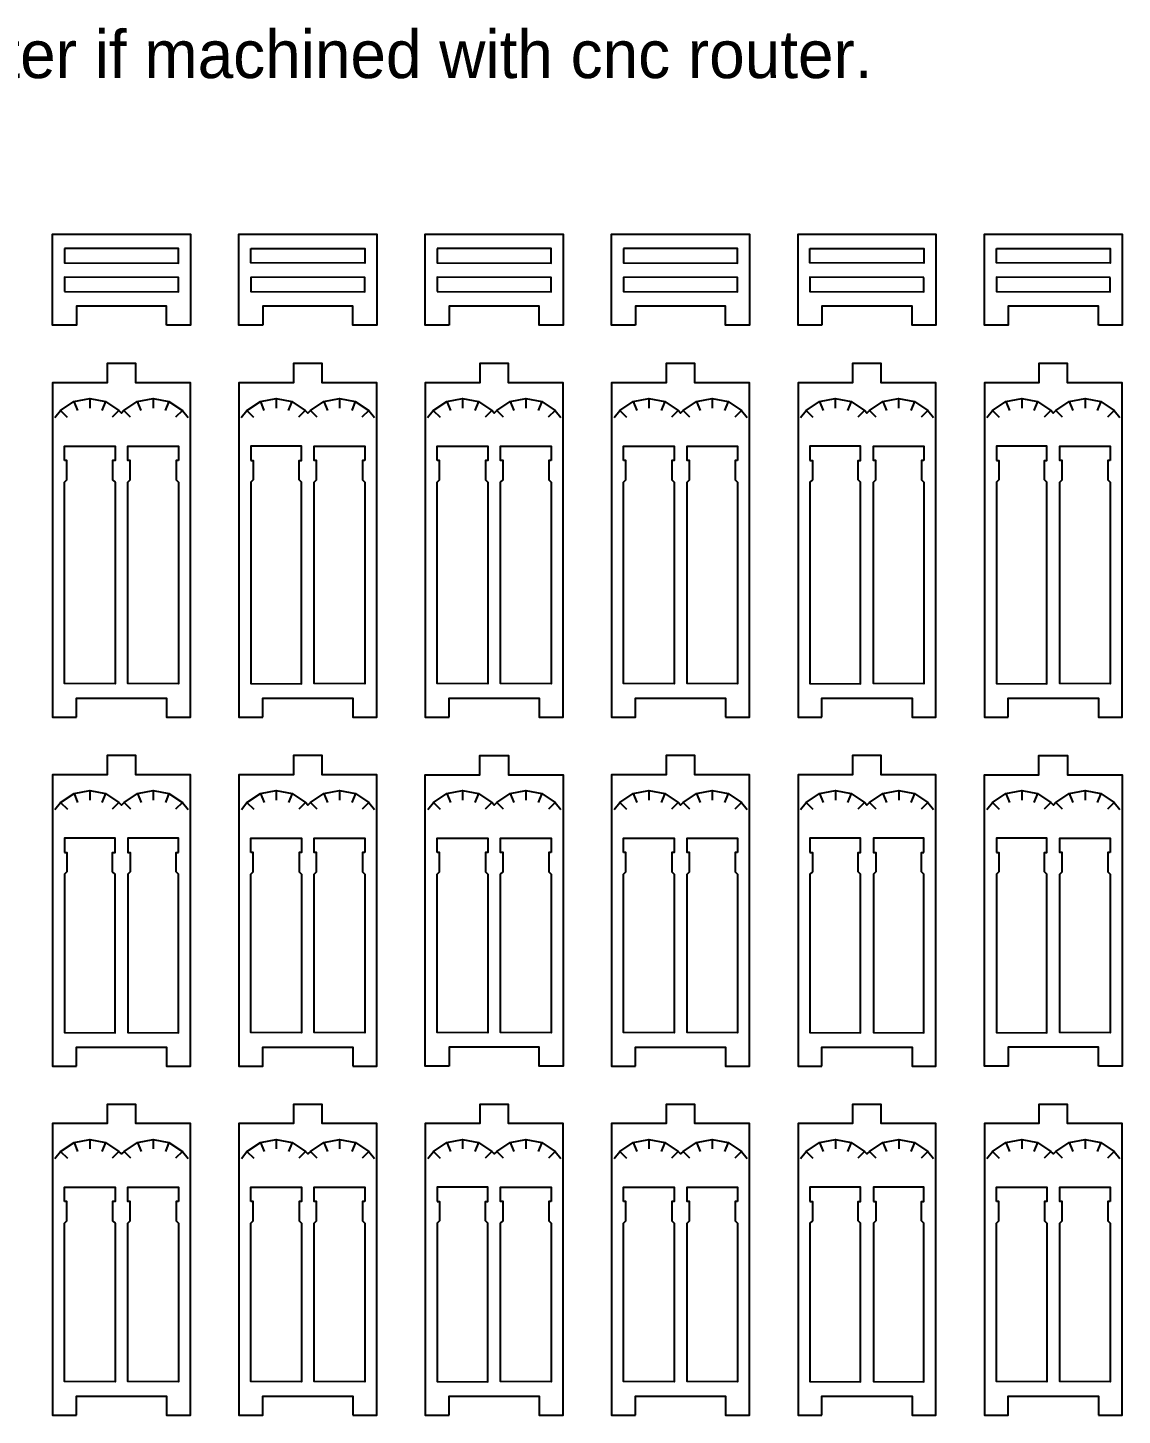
# Model space of a CAD drawing. Header units: millimetres. Extents: x 0 to 991, y -75 to 1327.
# Drawn here: x 268.4 to 497.4, y 219 to 509.2 of the extents above; entities that cross this region are included whole.
import ezdxf
from ezdxf.enums import TextEntityAlignment as Align

# ---------------------------------------------------------------- set-up
doc = ezdxf.new("R2010")
doc.units = ezdxf.units.MM
for name, color, linetype in [('Part1 engrave', 173, 'Continuous'), ('Part1 Inside Cut', 92, 'Continuous'), ('Part1 Outside cut', 1, 'Continuous')]:
    doc.layers.add(name, color=color, linetype=linetype)

msp = doc.modelspace()

# ---------------------------------------------------------------- linework, layer by layer
at = {"layer": 'Part1 engrave'}
for p, q in [((281.39, 431.7), (281.39, 429.7)), ((284.7, 431.04), (283.93, 429.19)), ((294.64, 431.7), (294.64, 429.7)), ((297.95, 431.04), (297.19, 429.19)), ((320.39, 431.7), (320.39, 429.7)), ((323.7, 431.04), (322.93, 429.19)), ((333.64, 431.7), (333.64, 429.7)), ((336.95, 431.04), (336.19, 429.19)), ((359.39, 431.7), (359.39, 429.7)), ((362.7, 431.04), (361.93, 429.19)), ((372.64, 431.7), (372.64, 429.7)), ((375.95, 431.04), (375.19, 429.19)), ((398.39, 431.7), (398.39, 429.7)), ((401.7, 431.04), (400.93, 429.19)), ((411.64, 431.7), (411.64, 429.7)), ((414.95, 431.04), (414.19, 429.19)), ((437.39, 431.7), (437.39, 429.7)), ((440.7, 431.04), (439.93, 429.19)), ((450.64, 431.7), (450.64, 429.7)), ((453.95, 431.04), (453.19, 429.19)), ((476.39, 431.7), (476.39, 429.7)), ((479.7, 431.04), (478.93, 429.19)), ((489.64, 431.7), (489.64, 429.7)), ((492.95, 431.04), (492.19, 429.19)), ((275.27, 429.17), (276.68, 427.75)), ((300.76, 429.17), (299.34, 427.75)), ((314.27, 429.17), (315.68, 427.75)), ((339.76, 429.17), (338.34, 427.75)), ((353.27, 429.17), (354.68, 427.75)), ((378.76, 429.17), (377.34, 427.75)), ((392.27, 429.17), (393.68, 427.75)), ((417.76, 429.17), (416.34, 427.75)), ((431.27, 429.17), (432.68, 427.75)), ((456.76, 429.17), (455.34, 427.75)), ((470.27, 429.17), (471.68, 427.75)), ((495.76, 429.17), (494.34, 427.75)), ((281.4, 349.7), (281.4, 347.7)), ((284.71, 349.04), (283.94, 347.19)), ((294.65, 349.7), (294.65, 347.7)), ((297.96, 349.04), (297.2, 347.19)), ((320.4, 349.7), (320.4, 347.7)), ((323.71, 349.04), (322.94, 347.19)), ((333.65, 349.7), (333.65, 347.7)), ((336.96, 349.04), (336.2, 347.19)), ((359.4, 349.7), (359.4, 347.7)), ((362.71, 349.04), (361.94, 347.19)), ((372.65, 349.7), (372.65, 347.7)), ((375.96, 349.04), (375.2, 347.19)), ((398.4, 349.7), (398.4, 347.7)), ((401.71, 349.04), (400.94, 347.19)), ((411.65, 349.7), (411.65, 347.7)), ((414.96, 349.04), (414.2, 347.19)), ((437.4, 349.7), (437.4, 347.7)), ((440.71, 349.04), (439.94, 347.19)), ((450.65, 349.7), (450.65, 347.7)), ((453.96, 349.04), (453.2, 347.19)), ((476.4, 349.7), (476.4, 347.7)), ((479.71, 349.04), (478.94, 347.19)), ((489.65, 349.7), (489.65, 347.7)), ((492.96, 349.04), (492.2, 347.19)), ((275.28, 347.17), (276.69, 345.75)), ((300.77, 347.17), (299.35, 345.75)), ((314.28, 347.17), (315.69, 345.75)), ((339.77, 347.17), (338.35, 345.75)), ((353.28, 347.17), (354.69, 345.75)), ((378.77, 347.17), (377.35, 345.75)), ((392.28, 347.17), (393.69, 345.75)), ((417.77, 347.17), (416.35, 345.75)), ((431.28, 347.17), (432.69, 345.75)), ((456.77, 347.17), (455.35, 345.75)), ((470.28, 347.17), (471.69, 345.75)), ((495.77, 347.17), (494.35, 345.75)), ((281.4, 276.7), (281.4, 274.7)), ((284.71, 276.04), (283.94, 274.19)), ((294.65, 276.7), (294.65, 274.7)), ((297.96, 276.04), (297.2, 274.19)), ((320.4, 276.7), (320.4, 274.7)), ((323.71, 276.04), (322.94, 274.19)), ((333.65, 276.7), (333.65, 274.7)), ((336.96, 276.04), (336.2, 274.19)), ((359.4, 276.7), (359.4, 274.7)), ((362.71, 276.04), (361.94, 274.19)), ((372.65, 276.7), (372.65, 274.7)), ((375.96, 276.04), (375.2, 274.19)), ((398.4, 276.7), (398.4, 274.7)), ((401.71, 276.04), (400.94, 274.19)), ((411.65, 276.7), (411.65, 274.7)), ((414.96, 276.04), (414.2, 274.19)), ((437.4, 276.7), (437.4, 274.7)), ((440.71, 276.04), (439.94, 274.19)), ((450.65, 276.7), (450.65, 274.7)), ((453.96, 276.04), (453.2, 274.19)), ((476.4, 276.7), (476.4, 274.7)), ((479.71, 276.04), (478.94, 274.19)), ((489.65, 276.7), (489.65, 274.7)), ((492.96, 276.04), (492.2, 274.19)), ((275.28, 274.17), (276.69, 272.75)), ((300.77, 274.17), (299.35, 272.75)), ((314.28, 274.17), (315.69, 272.75)), ((339.77, 274.17), (338.35, 272.75)), ((353.28, 274.17), (354.69, 272.75)), ((378.77, 274.17), (377.35, 272.75)), ((392.28, 274.17), (393.69, 272.75)), ((417.77, 274.17), (416.35, 272.75)), ((431.28, 274.17), (432.69, 272.75)), ((456.77, 274.17), (455.35, 272.75)), ((470.28, 274.17), (471.69, 272.75)), ((495.77, 274.17), (494.35, 272.75))]:
    msp.add_line(p, q, dxfattribs=at)
for points in [[(274.09, 427.7, 0), (275.27, 429.17, 0), (278.08, 431.04, 0), (281.39, 431.7, 0), (284.7, 431.04, 0), (287.49, 429.15, 0)], [(278.08, 431.04, 0), (278.84, 429.19, 0)], [(288.54, 429.15, 0), (291.33, 431.04, 0), (294.64, 431.7, 0), (297.95, 431.04, 0), (300.76, 429.17, 0), (301.94, 427.7, 0)], [(291.33, 431.04, 0), (292.1, 429.19, 0)], [(313.09, 427.7, 0), (314.27, 429.17, 0), (317.08, 431.04, 0), (320.39, 431.7, 0), (323.7, 431.04, 0), (326.49, 429.15, 0)], [(317.08, 431.04, 0), (317.84, 429.19, 0)], [(327.54, 429.15, 0), (330.33, 431.04, 0), (333.64, 431.7, 0), (336.95, 431.04, 0), (339.76, 429.17, 0), (340.94, 427.7, 0)], [(330.33, 431.04, 0), (331.1, 429.19, 0)], [(352.09, 427.7, 0), (353.27, 429.17, 0), (356.08, 431.04, 0), (359.39, 431.7, 0), (362.7, 431.04, 0), (365.49, 429.15, 0)], [(356.08, 431.04, 0), (356.84, 429.19, 0)], [(366.54, 429.15, 0), (369.33, 431.04, 0), (372.64, 431.7, 0), (375.95, 431.04, 0), (378.76, 429.17, 0), (379.94, 427.7, 0)], [(369.33, 431.04, 0), (370.1, 429.19, 0)], [(391.09, 427.7, 0), (392.27, 429.17, 0), (395.08, 431.04, 0), (398.39, 431.7, 0), (401.7, 431.04, 0), (404.49, 429.15, 0)], [(395.08, 431.04, 0), (395.84, 429.19, 0)], [(405.54, 429.15, 0), (408.33, 431.04, 0), (411.64, 431.7, 0), (414.95, 431.04, 0), (417.76, 429.17, 0), (418.94, 427.7, 0)], [(408.33, 431.04, 0), (409.1, 429.19, 0)], [(430.09, 427.7, 0), (431.27, 429.17, 0), (434.08, 431.04, 0), (437.39, 431.7, 0), (440.7, 431.04, 0), (443.49, 429.15, 0)], [(434.08, 431.04, 0), (434.84, 429.19, 0)], [(444.54, 429.15, 0), (447.33, 431.04, 0), (450.64, 431.7, 0), (453.95, 431.04, 0), (456.76, 429.17, 0), (457.94, 427.7, 0)], [(447.33, 431.04, 0), (448.1, 429.19, 0)], [(469.09, 427.7, 0), (470.27, 429.17, 0), (473.08, 431.04, 0), (476.39, 431.7, 0), (479.7, 431.04, 0), (482.49, 429.15, 0)], [(473.08, 431.04, 0), (473.84, 429.19, 0)], [(483.54, 429.15, 0), (486.33, 431.04, 0), (489.64, 431.7, 0), (492.95, 431.04, 0), (495.76, 429.17, 0), (496.94, 427.7, 0)], [(486.33, 431.04, 0), (487.1, 429.19, 0)], [(289.94, 427.75, 0), (288.54, 429.15, 0), (288.01, 428.65, 0), (287.49, 429.15, 0), (286.09, 427.75, 0)], [(328.94, 427.75, 0), (327.54, 429.15, 0), (327.01, 428.65, 0), (326.49, 429.15, 0), (325.09, 427.75, 0)], [(367.94, 427.75, 0), (366.54, 429.15, 0), (366.01, 428.65, 0), (365.49, 429.15, 0), (364.09, 427.75, 0)], [(406.94, 427.75, 0), (405.54, 429.15, 0), (405.01, 428.65, 0), (404.49, 429.15, 0), (403.09, 427.75, 0)], [(445.94, 427.75, 0), (444.54, 429.15, 0), (444.01, 428.65, 0), (443.49, 429.15, 0), (442.09, 427.75, 0)], [(484.94, 427.75, 0), (483.54, 429.15, 0), (483.01, 428.65, 0), (482.49, 429.15, 0), (481.09, 427.75, 0)], [(274.1, 345.7, 0), (275.28, 347.17, 0), (278.09, 349.04, 0), (281.4, 349.7, 0), (284.71, 349.04, 0), (287.5, 347.15, 0)], [(278.09, 349.04, 0), (278.85, 347.19, 0)], [(288.55, 347.15, 0), (291.34, 349.04, 0), (294.65, 349.7, 0), (297.96, 349.04, 0), (300.77, 347.17, 0), (301.95, 345.7, 0)], [(291.34, 349.04, 0), (292.11, 347.19, 0)], [(313.1, 345.7, 0), (314.28, 347.17, 0), (317.09, 349.04, 0), (320.4, 349.7, 0), (323.71, 349.04, 0), (326.5, 347.15, 0)], [(317.09, 349.04, 0), (317.85, 347.19, 0)], [(327.55, 347.15, 0), (330.34, 349.04, 0), (333.65, 349.7, 0), (336.96, 349.04, 0), (339.77, 347.17, 0), (340.95, 345.7, 0)], [(330.34, 349.04, 0), (331.11, 347.19, 0)], [(352.1, 345.7, 0), (353.28, 347.17, 0), (356.09, 349.04, 0), (359.4, 349.7, 0), (362.71, 349.04, 0), (365.5, 347.15, 0)], [(356.09, 349.04, 0), (356.85, 347.19, 0)], [(366.55, 347.15, 0), (369.34, 349.04, 0), (372.65, 349.7, 0), (375.96, 349.04, 0), (378.77, 347.17, 0), (379.95, 345.7, 0)], [(369.34, 349.04, 0), (370.11, 347.19, 0)], [(391.1, 345.7, 0), (392.28, 347.17, 0), (395.09, 349.04, 0), (398.4, 349.7, 0), (401.71, 349.04, 0), (404.5, 347.15, 0)], [(395.09, 349.04, 0), (395.85, 347.19, 0)], [(405.55, 347.15, 0), (408.34, 349.04, 0), (411.65, 349.7, 0), (414.96, 349.04, 0), (417.77, 347.17, 0), (418.95, 345.7, 0)], [(408.34, 349.04, 0), (409.11, 347.19, 0)], [(430.1, 345.7, 0), (431.28, 347.17, 0), (434.09, 349.04, 0), (437.4, 349.7, 0), (440.71, 349.04, 0), (443.5, 347.15, 0)], [(434.09, 349.04, 0), (434.85, 347.19, 0)], [(444.55, 347.15, 0), (447.34, 349.04, 0), (450.65, 349.7, 0), (453.96, 349.04, 0), (456.77, 347.17, 0), (457.95, 345.7, 0)], [(447.34, 349.04, 0), (448.11, 347.19, 0)], [(469.1, 345.7, 0), (470.28, 347.17, 0), (473.09, 349.04, 0), (476.4, 349.7, 0), (479.71, 349.04, 0), (482.5, 347.15, 0)], [(473.09, 349.04, 0), (473.85, 347.19, 0)], [(483.55, 347.15, 0), (486.34, 349.04, 0), (489.65, 349.7, 0), (492.96, 349.04, 0), (495.77, 347.17, 0), (496.95, 345.7, 0)], [(486.34, 349.04, 0), (487.11, 347.19, 0)], [(289.95, 345.75, 0), (288.55, 347.15, 0), (288.02, 346.65, 0), (287.5, 347.15, 0), (286.1, 345.75, 0)], [(328.95, 345.75, 0), (327.55, 347.15, 0), (327.02, 346.65, 0), (326.5, 347.15, 0), (325.1, 345.75, 0)], [(367.95, 345.75, 0), (366.55, 347.15, 0), (366.02, 346.65, 0), (365.5, 347.15, 0), (364.1, 345.75, 0)], [(406.95, 345.75, 0), (405.55, 347.15, 0), (405.02, 346.65, 0), (404.5, 347.15, 0), (403.1, 345.75, 0)], [(445.95, 345.75, 0), (444.55, 347.15, 0), (444.02, 346.65, 0), (443.5, 347.15, 0), (442.1, 345.75, 0)], [(484.95, 345.75, 0), (483.55, 347.15, 0), (483.02, 346.65, 0), (482.5, 347.15, 0), (481.1, 345.75, 0)], [(274.1, 272.7, 0), (275.28, 274.17, 0), (278.09, 276.04, 0), (281.4, 276.7, 0), (284.71, 276.04, 0), (287.5, 274.15, 0)], [(278.09, 276.04, 0), (278.85, 274.19, 0)], [(288.55, 274.15, 0), (291.34, 276.04, 0), (294.65, 276.7, 0), (297.96, 276.04, 0), (300.77, 274.17, 0), (301.95, 272.7, 0)], [(291.34, 276.04, 0), (292.11, 274.19, 0)], [(313.1, 272.7, 0), (314.28, 274.17, 0), (317.09, 276.04, 0), (320.4, 276.7, 0), (323.71, 276.04, 0), (326.5, 274.15, 0)], [(317.09, 276.04, 0), (317.85, 274.19, 0)], [(327.55, 274.15, 0), (330.34, 276.04, 0), (333.65, 276.7, 0), (336.96, 276.04, 0), (339.77, 274.17, 0), (340.95, 272.7, 0)], [(330.34, 276.04, 0), (331.11, 274.19, 0)], [(352.1, 272.7, 0), (353.28, 274.17, 0), (356.09, 276.04, 0), (359.4, 276.7, 0), (362.71, 276.04, 0), (365.5, 274.15, 0)], [(356.09, 276.04, 0), (356.85, 274.19, 0)], [(366.55, 274.15, 0), (369.34, 276.04, 0), (372.65, 276.7, 0), (375.96, 276.04, 0), (378.77, 274.17, 0), (379.95, 272.7, 0)], [(369.34, 276.04, 0), (370.11, 274.19, 0)], [(391.1, 272.7, 0), (392.28, 274.17, 0), (395.09, 276.04, 0), (398.4, 276.7, 0), (401.71, 276.04, 0), (404.5, 274.15, 0)], [(395.09, 276.04, 0), (395.85, 274.19, 0)], [(405.55, 274.15, 0), (408.34, 276.04, 0), (411.65, 276.7, 0), (414.96, 276.04, 0), (417.77, 274.17, 0), (418.95, 272.7, 0)], [(408.34, 276.04, 0), (409.11, 274.19, 0)], [(430.1, 272.7, 0), (431.28, 274.17, 0), (434.09, 276.04, 0), (437.4, 276.7, 0), (440.71, 276.04, 0), (443.5, 274.15, 0)], [(434.09, 276.04, 0), (434.85, 274.19, 0)], [(444.55, 274.15, 0), (447.34, 276.04, 0), (450.65, 276.7, 0), (453.96, 276.04, 0), (456.77, 274.17, 0), (457.95, 272.7, 0)], [(447.34, 276.04, 0), (448.11, 274.19, 0)], [(469.1, 272.7, 0), (470.28, 274.17, 0), (473.09, 276.04, 0), (476.4, 276.7, 0), (479.71, 276.04, 0), (482.5, 274.15, 0)], [(473.09, 276.04, 0), (473.85, 274.19, 0)], [(483.55, 274.15, 0), (486.34, 276.04, 0), (489.65, 276.7, 0), (492.96, 276.04, 0), (495.77, 274.17, 0), (496.95, 272.7, 0)], [(486.34, 276.04, 0), (487.11, 274.19, 0)], [(289.95, 272.75, 0), (288.55, 274.15, 0), (288.02, 273.65, 0), (287.5, 274.15, 0), (286.1, 272.75, 0)], [(328.95, 272.75, 0), (327.55, 274.15, 0), (327.02, 273.65, 0), (326.5, 274.15, 0), (325.1, 272.75, 0)], [(367.95, 272.75, 0), (366.55, 274.15, 0), (366.02, 273.65, 0), (365.5, 274.15, 0), (364.1, 272.75, 0)], [(406.95, 272.75, 0), (405.55, 274.15, 0), (405.02, 273.65, 0), (404.5, 274.15, 0), (403.1, 272.75, 0)], [(445.95, 272.75, 0), (444.55, 274.15, 0), (444.02, 273.65, 0), (443.5, 274.15, 0), (442.1, 272.75, 0)], [(484.95, 272.75, 0), (483.55, 274.15, 0), (483.02, 273.65, 0), (482.5, 274.15, 0), (481.1, 272.75, 0)]]:
    msp.add_polyline3d(points, dxfattribs=at)
at = {"layer": 'Part1 Inside Cut'}
for points in [[(276.09, 463.06, 0), (276.09, 460.06, 0), (299.94, 460, 0), (299.94, 463.06, 0)], [(315.09, 463.06, 0), (338.94, 463.06, 0), (338.94, 460, 0), (315.09, 460.06, 0)], [(354.09, 463.06, 0), (354.09, 460.06, 0), (377.94, 460, 0), (377.94, 463.06, 0)], [(393.09, 463.06, 0), (393.09, 460.06, 0), (416.94, 460, 0), (416.94, 463.06, 0)], [(432.09, 463.06, 0), (455.94, 463.06, 0), (455.94, 460, 0), (432.09, 460.06, 0)], [(471.09, 463.06, 0), (494.94, 463.06, 0), (494.94, 460, 0), (471.09, 460.06, 0)], [(276.09, 454.06, 0), (299.94, 454, 0), (299.94, 457, 0), (276.09, 457.06, 0)], [(315.09, 457.06, 0), (315.09, 454.06, 0), (338.94, 454, 0), (338.94, 457, 0)], [(354.09, 454.06, 0), (377.94, 454, 0), (377.94, 457, 0), (354.09, 457.06, 0)], [(393.09, 457.06, 0), (393.09, 454.06, 0), (416.94, 454, 0), (416.94, 457, 0)], [(455.94, 457, 0), (432.09, 457.06, 0), (432.09, 454.06, 0), (455.94, 454, 0)], [(494.94, 457, 0), (471.09, 457.06, 0), (471.09, 454.06, 0), (494.94, 454, 0)], [(276.09, 418.7, 0), (276.09, 421.7, 0), (286.67, 421.7, 0), (286.67, 418.7, 0), (286.17, 418.7, 0), (286.17, 414.7, 0), (286.67, 414.2, 0), (286.67, 372, 0), (276.09, 372.06, 0), (276.09, 414.2, 0), (276.59, 414.7, 0), (276.59, 418.7, 0)], [(299.94, 418.7, 0), (299.44, 418.7, 0), (299.44, 414.7, 0), (299.94, 414.2, 0), (299.94, 372, 0), (289.36, 372.06, 0), (289.36, 414.2, 0), (289.86, 414.7, 0), (289.86, 418.7, 0), (289.36, 418.7, 0), (289.36, 421.7, 0), (299.94, 421.7, 0)], [(315.09, 418.7, 0), (315.59, 418.7, 0), (315.59, 414.7, 0), (315.09, 414.2, 0), (315.09, 372.06, 0), (325.67, 372, 0), (325.67, 414.2, 0), (325.17, 414.7, 0), (325.17, 418.7, 0), (325.67, 418.7, 0), (325.67, 421.7, 0), (315.09, 421.7, 0)], [(338.94, 418.7, 0), (338.44, 418.7, 0), (338.44, 414.7, 0), (338.94, 414.2, 0), (338.94, 372, 0), (328.36, 372.06, 0), (328.36, 414.2, 0), (328.86, 414.7, 0), (328.86, 418.7, 0), (328.36, 418.7, 0), (328.36, 421.7, 0), (338.94, 421.7, 0)], [(354.09, 418.7, 0), (354.09, 421.7, 0), (364.67, 421.7, 0), (364.67, 418.7, 0), (364.17, 418.7, 0), (364.17, 414.7, 0), (364.67, 414.2, 0), (364.67, 372, 0), (354.09, 372.06, 0), (354.09, 414.2, 0), (354.59, 414.7, 0), (354.59, 418.7, 0)], [(377.94, 418.7, 0), (377.44, 418.7, 0), (377.44, 414.7, 0), (377.94, 414.2, 0), (377.94, 372, 0), (367.36, 372.06, 0), (367.36, 414.2, 0), (367.86, 414.7, 0), (367.86, 418.7, 0), (367.36, 418.7, 0), (367.36, 421.7, 0), (377.94, 421.7, 0)], [(393.09, 418.7, 0), (393.09, 421.7, 0), (403.67, 421.7, 0), (403.67, 418.7, 0), (403.17, 418.7, 0), (403.17, 414.7, 0), (403.67, 414.2, 0), (403.67, 372, 0), (393.09, 372.06, 0), (393.09, 414.2, 0), (393.59, 414.7, 0), (393.59, 418.7, 0)], [(416.94, 418.7, 0), (416.44, 418.7, 0), (416.44, 414.7, 0), (416.94, 414.2, 0), (416.94, 372, 0), (406.36, 372.06, 0), (406.36, 414.2, 0), (406.86, 414.7, 0), (406.86, 418.7, 0), (406.36, 418.7, 0), (406.36, 421.7, 0), (416.94, 421.7, 0)], [(432.09, 418.7, 0), (432.59, 418.7, 0), (432.59, 414.7, 0), (432.09, 414.2, 0), (432.09, 372.06, 0), (442.67, 372, 0), (442.67, 414.2, 0), (442.17, 414.7, 0), (442.17, 418.7, 0), (442.67, 418.7, 0), (442.67, 421.7, 0), (432.09, 421.7, 0)], [(455.94, 418.7, 0), (455.44, 418.7, 0), (455.44, 414.7, 0), (455.94, 414.2, 0), (455.94, 372, 0), (445.36, 372.06, 0), (445.36, 414.2, 0), (445.86, 414.7, 0), (445.86, 418.7, 0), (445.36, 418.7, 0), (445.36, 421.7, 0), (455.94, 421.7, 0)], [(471.09, 418.7, 0), (471.59, 418.7, 0), (471.59, 414.7, 0), (471.09, 414.2, 0), (471.09, 372.06, 0), (481.67, 372, 0), (481.67, 414.2, 0), (481.17, 414.7, 0), (481.17, 418.7, 0), (481.67, 418.7, 0), (481.67, 421.7, 0), (471.09, 421.7, 0)], [(494.94, 418.7, 0), (494.44, 418.7, 0), (494.44, 414.7, 0), (494.94, 414.2, 0), (494.94, 372, 0), (484.36, 372.06, 0), (484.36, 414.2, 0), (484.86, 414.7, 0), (484.86, 418.7, 0), (484.36, 418.7, 0), (484.36, 421.7, 0), (494.94, 421.7, 0)], [(276.09, 336.7, 0), (276.59, 336.7, 0), (276.59, 332.7, 0), (276.09, 332.2, 0), (276.09, 299.06, 0), (286.67, 299, 0), (286.67, 332.2, 0), (286.17, 332.7, 0), (286.17, 336.7, 0), (286.67, 336.7, 0), (286.67, 339.7, 0), (276.09, 339.7, 0)], [(299.94, 336.7, 0), (299.94, 339.7, 0), (289.36, 339.7, 0), (289.36, 336.7, 0), (289.86, 336.7, 0), (289.86, 332.7, 0), (289.36, 332.2, 0), (289.36, 299.06, 0), (299.94, 299, 0), (299.94, 332.2, 0), (299.44, 332.7, 0), (299.44, 336.7, 0)], [(315.09, 336.7, 0), (315.09, 339.7, 0), (325.67, 339.7, 0), (325.67, 336.7, 0), (325.17, 336.7, 0), (325.17, 332.7, 0), (325.67, 332.2, 0), (325.67, 299, 0), (315.09, 299.06, 0), (315.09, 332.2, 0), (315.59, 332.7, 0), (315.59, 336.7, 0)], [(338.94, 336.7, 0), (338.44, 336.7, 0), (338.44, 332.7, 0), (338.94, 332.2, 0), (338.94, 299, 0), (328.36, 299.06, 0), (328.36, 332.2, 0), (328.86, 332.7, 0), (328.86, 336.7, 0), (328.36, 336.7, 0), (328.36, 339.7, 0), (338.94, 339.7, 0)], [(354.09, 336.7, 0), (354.09, 339.7, 0), (364.67, 339.7, 0), (364.67, 336.7, 0), (364.17, 336.7, 0), (364.17, 332.7, 0), (364.67, 332.2, 0), (364.67, 299, 0), (354.09, 299.06, 0), (354.09, 332.2, 0), (354.59, 332.7, 0), (354.59, 336.7, 0)], [(377.94, 336.7, 0), (377.44, 336.7, 0), (377.44, 332.7, 0), (377.94, 332.2, 0), (377.94, 299, 0), (367.36, 299.06, 0), (367.36, 332.2, 0), (367.86, 332.7, 0), (367.86, 336.7, 0), (367.36, 336.7, 0), (367.36, 339.7, 0), (377.94, 339.7, 0)], [(393.09, 336.7, 0), (393.09, 339.7, 0), (403.67, 339.7, 0), (403.67, 336.7, 0), (403.17, 336.7, 0), (403.17, 332.7, 0), (403.67, 332.2, 0), (403.67, 299, 0), (393.09, 299.06, 0), (393.09, 332.2, 0), (393.59, 332.7, 0), (393.59, 336.7, 0)], [(416.94, 336.7, 0), (416.44, 336.7, 0), (416.44, 332.7, 0), (416.94, 332.2, 0), (416.94, 299, 0), (406.36, 299.06, 0), (406.36, 332.2, 0), (406.86, 332.7, 0), (406.86, 336.7, 0), (406.36, 336.7, 0), (406.36, 339.7, 0), (416.94, 339.7, 0)], [(432.09, 336.7, 0), (432.59, 336.7, 0), (432.59, 332.7, 0), (432.09, 332.2, 0), (432.09, 299.06, 0), (442.67, 299, 0), (442.67, 332.2, 0), (442.17, 332.7, 0), (442.17, 336.7, 0), (442.67, 336.7, 0), (442.67, 339.7, 0), (432.09, 339.7, 0)], [(455.94, 336.7, 0), (455.94, 339.7, 0), (445.36, 339.7, 0), (445.36, 336.7, 0), (445.86, 336.7, 0), (445.86, 332.7, 0), (445.36, 332.2, 0), (445.36, 299.06, 0), (455.94, 299, 0), (455.94, 332.2, 0), (455.44, 332.7, 0), (455.44, 336.7, 0)], [(471.09, 336.7, 0), (471.59, 336.7, 0), (471.59, 332.7, 0), (471.09, 332.2, 0), (471.09, 299.06, 0), (481.67, 299, 0), (481.67, 332.2, 0), (481.17, 332.7, 0), (481.17, 336.7, 0), (481.67, 336.7, 0), (481.67, 339.7, 0), (471.09, 339.7, 0)], [(494.94, 336.7, 0), (494.44, 336.7, 0), (494.44, 332.7, 0), (494.94, 332.2, 0), (494.94, 299, 0), (484.36, 299.06, 0), (484.36, 332.2, 0), (484.86, 332.7, 0), (484.86, 336.7, 0), (484.36, 336.7, 0), (484.36, 339.7, 0), (494.94, 339.7, 0)], [(276.09, 263.7, 0), (276.09, 266.7, 0), (286.67, 266.7, 0), (286.67, 263.7, 0), (286.17, 263.7, 0), (286.17, 259.7, 0), (286.67, 259.2, 0), (286.67, 226, 0), (276.09, 226.06, 0), (276.09, 259.2, 0), (276.59, 259.7, 0), (276.59, 263.7, 0)], [(299.94, 263.7, 0), (299.44, 263.7, 0), (299.44, 259.7, 0), (299.94, 259.2, 0), (299.94, 226, 0), (289.36, 226.06, 0), (289.36, 259.2, 0), (289.86, 259.7, 0), (289.86, 263.7, 0), (289.36, 263.7, 0), (289.36, 266.7, 0), (299.94, 266.7, 0)], [(315.09, 263.7, 0), (315.09, 266.7, 0), (325.67, 266.7, 0), (325.67, 263.7, 0), (325.17, 263.7, 0), (325.17, 259.7, 0), (325.67, 259.2, 0), (325.67, 226, 0), (315.09, 226.06, 0), (315.09, 259.2, 0), (315.59, 259.7, 0), (315.59, 263.7, 0)], [(338.94, 263.7, 0), (338.44, 263.7, 0), (338.44, 259.7, 0), (338.94, 259.2, 0), (338.94, 226, 0), (328.36, 226.06, 0), (328.36, 259.2, 0), (328.86, 259.7, 0), (328.86, 263.7, 0), (328.36, 263.7, 0), (328.36, 266.7, 0), (338.94, 266.7, 0)], [(354.09, 263.7, 0), (354.59, 263.7, 0), (354.59, 259.7, 0), (354.09, 259.2, 0), (354.09, 226.06, 0), (364.67, 226, 0), (364.67, 259.2, 0), (364.17, 259.7, 0), (364.17, 263.7, 0), (364.67, 263.7, 0), (364.67, 266.7, 0), (354.09, 266.7, 0)], [(377.94, 263.7, 0), (377.44, 263.7, 0), (377.44, 259.7, 0), (377.94, 259.2, 0), (377.94, 226, 0), (367.36, 226.06, 0), (367.36, 259.2, 0), (367.86, 259.7, 0), (367.86, 263.7, 0), (367.36, 263.7, 0), (367.36, 266.7, 0), (377.94, 266.7, 0)], [(393.09, 263.7, 0), (393.09, 266.7, 0), (403.67, 266.7, 0), (403.67, 263.7, 0), (403.17, 263.7, 0), (403.17, 259.7, 0), (403.67, 259.2, 0), (403.67, 226, 0), (393.09, 226.06, 0), (393.09, 259.2, 0), (393.59, 259.7, 0), (393.59, 263.7, 0)], [(416.94, 263.7, 0), (416.44, 263.7, 0), (416.44, 259.7, 0), (416.94, 259.2, 0), (416.94, 226, 0), (406.36, 226.06, 0), (406.36, 259.2, 0), (406.86, 259.7, 0), (406.86, 263.7, 0), (406.36, 263.7, 0), (406.36, 266.7, 0), (416.94, 266.7, 0)], [(432.09, 263.7, 0), (432.59, 263.7, 0), (432.59, 259.7, 0), (432.09, 259.2, 0), (432.09, 226.06, 0), (442.67, 226, 0), (442.67, 259.2, 0), (442.17, 259.7, 0), (442.17, 263.7, 0), (442.67, 263.7, 0), (442.67, 266.7, 0), (432.09, 266.7, 0)], [(445.36, 263.7, 0), (445.86, 263.7, 0), (445.86, 259.7, 0), (445.36, 259.2, 0), (445.36, 226.06, 0), (455.94, 226, 0), (455.94, 259.2, 0), (455.44, 259.7, 0), (455.44, 263.7, 0), (455.94, 263.7, 0), (455.94, 266.7, 0), (445.36, 266.7, 0)], [(471.09, 263.7, 0), (471.09, 266.7, 0), (481.67, 266.7, 0), (481.67, 263.7, 0), (481.17, 263.7, 0), (481.17, 259.7, 0), (481.67, 259.2, 0), (481.67, 226, 0), (471.09, 226.06, 0), (471.09, 259.2, 0), (471.59, 259.7, 0), (471.59, 263.7, 0)], [(494.94, 263.7, 0), (494.44, 263.7, 0), (494.44, 259.7, 0), (494.94, 259.2, 0), (494.94, 226, 0), (484.36, 226.06, 0), (484.36, 259.2, 0), (484.86, 259.7, 0), (484.86, 263.7, 0), (484.36, 263.7, 0), (484.36, 266.7, 0), (494.94, 266.7, 0)]]:
    msp.add_polyline3d(points, close=True, dxfattribs=at)
at = {"layer": 'Part1 Outside cut'}
for points in [[(297.44, 447, 0), (297.44, 451, 0), (278.59, 451, 0), (278.59, 447, 0), (273.59, 447, 0), (273.59, 466.06, 0), (302.44, 466.06, 0), (302.44, 447, 0)], [(317.59, 447, 0), (312.59, 447, 0), (312.59, 466.06, 0), (341.44, 466.06, 0), (341.44, 447, 0), (336.44, 447, 0), (336.44, 451, 0), (317.59, 451, 0)], [(356.59, 447, 0), (351.59, 447, 0), (351.59, 466.06, 0), (380.44, 466.06, 0), (380.44, 447, 0), (375.44, 447, 0), (375.44, 451, 0), (356.59, 451, 0)], [(395.59, 447, 0), (390.59, 447, 0), (390.59, 466.06, 0), (419.44, 466.06, 0), (419.44, 447, 0), (414.44, 447, 0), (414.44, 451, 0), (395.59, 451, 0)], [(434.59, 447, 0), (429.59, 447, 0), (429.59, 466.06, 0), (458.44, 466.06, 0), (458.44, 447, 0), (453.44, 447, 0), (453.44, 451, 0), (434.59, 451, 0)], [(492.44, 447, 0), (492.44, 451, 0), (473.59, 451, 0), (473.59, 447, 0), (468.59, 447, 0), (468.59, 466.06, 0), (497.44, 466.06, 0), (497.44, 447, 0)], [(278.59, 365, 0), (278.59, 369, 0), (297.44, 369, 0), (297.44, 365, 0), (302.44, 365, 0), (302.44, 435, 0), (291.01, 435, 0), (291.01, 439, 0), (285, 439, 0), (285, 435, 0), (273.59, 435, 0), (273.59, 365, 0)], [(317.59, 365, 0), (317.59, 369, 0), (336.44, 369, 0), (336.44, 365, 0), (341.44, 365, 0), (341.44, 435, 0), (330.01, 435, 0), (330.01, 439, 0), (324, 439, 0), (324, 435, 0), (312.59, 435, 0), (312.59, 365, 0)], [(356.59, 365, 0), (356.59, 369, 0), (375.44, 369, 0), (375.44, 365, 0), (380.44, 365, 0), (380.44, 435, 0), (369.01, 435, 0), (369.01, 439, 0), (363, 439, 0), (363, 435, 0), (351.59, 435, 0), (351.59, 365, 0)], [(414.44, 365, 0), (419.44, 365, 0), (419.44, 435, 0), (408.01, 435, 0), (408.01, 439, 0), (402, 439, 0), (402, 435, 0), (390.59, 435, 0), (390.59, 365, 0), (395.59, 365, 0), (395.59, 369, 0), (414.44, 369, 0)], [(434.59, 365, 0), (434.59, 369, 0), (453.44, 369, 0), (453.44, 365, 0), (458.44, 365, 0), (458.44, 435, 0), (447.01, 435, 0), (447.01, 439, 0), (441, 439, 0), (441, 435, 0), (429.59, 435, 0), (429.59, 365, 0)], [(473.59, 365, 0), (473.59, 369, 0), (492.44, 369, 0), (492.44, 365, 0), (497.44, 365, 0), (497.44, 435, 0), (486.01, 435, 0), (486.01, 439, 0), (480, 439, 0), (480, 435, 0), (468.59, 435, 0), (468.59, 365, 0)], [(278.59, 292, 0), (278.59, 296, 0), (297.44, 296, 0), (297.44, 292, 0), (302.44, 292, 0), (302.44, 353, 0), (291.01, 353, 0), (291.01, 357, 0), (285.01, 357, 0), (285.01, 353, 0), (273.59, 353, 0), (273.59, 292, 0)], [(336.44, 292, 0), (341.44, 292, 0), (341.44, 353, 0), (330.01, 353, 0), (330.01, 357, 0), (324.01, 357, 0), (324.01, 353, 0), (312.59, 353, 0), (312.59, 292, 0), (317.59, 292, 0), (317.59, 296, 0), (336.44, 296, 0)], [(356.59, 292, 0), (351.59, 292, 0), (351.59, 353, 0), (363.01, 353, 0), (363.01, 357, 0), (369.01, 357, 0), (369.01, 353, 0), (380.44, 353, 0), (380.44, 292, 0), (375.44, 292, 0), (375.44, 296, 0), (356.59, 296, 0)], [(395.59, 292, 0), (395.59, 296, 0), (414.44, 296, 0), (414.44, 292, 0), (419.44, 292, 0), (419.44, 353, 0), (408.01, 353, 0), (408.01, 357, 0), (402.01, 357, 0), (402.01, 353, 0), (390.59, 353, 0), (390.59, 292, 0)], [(434.59, 292, 0), (434.59, 296, 0), (453.44, 296, 0), (453.44, 292, 0), (458.44, 292, 0), (458.44, 353, 0), (447.01, 353, 0), (447.01, 357, 0), (441.01, 357, 0), (441.01, 353, 0), (429.59, 353, 0), (429.59, 292, 0)], [(492.44, 292, 0), (492.44, 296, 0), (473.59, 296, 0), (473.59, 292, 0), (468.59, 292, 0), (468.59, 353, 0), (480.01, 353, 0), (480.01, 357, 0), (486.01, 357, 0), (486.01, 353, 0), (497.44, 353, 0), (497.44, 292, 0)], [(278.59, 219, 0), (278.59, 223, 0), (297.44, 223, 0), (297.44, 219, 0), (302.44, 219, 0), (302.44, 280, 0), (291.01, 280, 0), (291.01, 284, 0), (285.01, 284, 0), (285.01, 280, 0), (273.59, 280, 0), (273.59, 219, 0)], [(336.44, 219, 0), (341.44, 219, 0), (341.44, 280, 0), (330.01, 280, 0), (330.01, 284, 0), (324.01, 284, 0), (324.01, 280, 0), (312.59, 280, 0), (312.59, 219, 0), (317.59, 219, 0), (317.59, 223, 0), (336.44, 223, 0)], [(356.59, 219, 0), (356.59, 223, 0), (375.44, 223, 0), (375.44, 219, 0), (380.44, 219, 0), (380.44, 280, 0), (369.01, 280, 0), (369.01, 284, 0), (363.01, 284, 0), (363.01, 280, 0), (351.59, 280, 0), (351.59, 219, 0)], [(395.59, 219, 0), (395.59, 223, 0), (414.44, 223, 0), (414.44, 219, 0), (419.44, 219, 0), (419.44, 280, 0), (408.01, 280, 0), (408.01, 284, 0), (402.01, 284, 0), (402.01, 280, 0), (390.59, 280, 0), (390.59, 219, 0)], [(434.59, 219, 0), (434.59, 223, 0), (453.44, 223, 0), (453.44, 219, 0), (458.44, 219, 0), (458.44, 280, 0), (447.01, 280, 0), (447.01, 284, 0), (441.01, 284, 0), (441.01, 280, 0), (429.59, 280, 0), (429.59, 219, 0)], [(492.44, 219, 0), (497.44, 219, 0), (497.44, 280, 0), (486.01, 280, 0), (486.01, 284, 0), (480.01, 284, 0), (480.01, 280, 0), (468.59, 280, 0), (468.59, 219, 0), (473.59, 219, 0), (473.59, 223, 0), (492.44, 223, 0)]]:
    msp.add_polyline3d(points, close=True, dxfattribs=at)

# ---------------------------------------------------------------- texts
msp.add_text('For better results use 1.0-1.5mm carbide cutter if machined with cnc router.', height=10, dxfattribs=at).set_placement((0, 495.71), align=Align.BOTTOM_LEFT)

doc.saveas('drawing.dxf')
